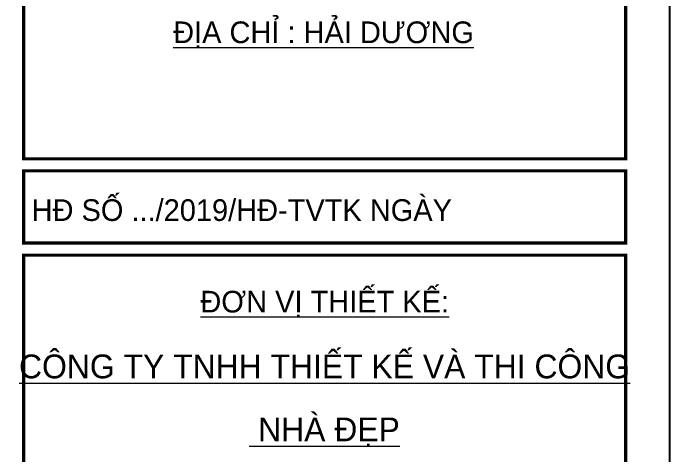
# Model space of a CAD drawing. Extents: x -1855204 to -1466800, y -1308584 to -996495.
# Drawn here: x -1666243 to -1660835, y -1066626 to -1062987 of the extents above; entities that cross this region are included whole.
import ezdxf
from ezdxf.enums import TextEntityAlignment as Align

# ---------------------------------------------------------------- set-up
doc = ezdxf.new("R2010")
doc.units = 0
doc.header["$LTSCALE"] = 150
for name, color, linetype, lineweight in [('05.Text', 253, 'Continuous', 18), ('11.Khung bo', 32, 'Continuous', 50), ('12.Khung', 36, 'Continuous', 25)]:
    doc.layers.add(name, color=color, linetype=linetype, lineweight=lineweight)
doc.styles.add('VnAvantH', font='')
doc.styles.get('VnAvantH').set_extended_font_data('.VnAvantH')

# ---------------------------------------------------------------- blocks, each defined once
blk = doc.blocks.new('100')
at = {"layer": '11.Khung bo', "const_width": 26.7}
for points in [[(1896212.6, -924140), (1901212.6, -924140), (1901212.6, -920240), (1896212.6, -920240)], [(1896212.6, -924840), (1901212.6, -924840), (1901212.6, -924240), (1896212.6, -924240)], [(1896212.6, -930771.1), (1901212.6, -930771.1), (1901212.6, -924940), (1896212.6, -924940)]]:
    blk.add_lwpolyline(points, close=True, dxfattribs=at)
at = {"layer": '12.Khung', "color": 1}
blk.add_lwpolyline([(1901579.2, -945939.8), (1901579.2, -916240.1), (1859579.6, -916240.1), (1859579.6, -945939.8)], close=True, dxfattribs=at)
at = {"layer": '05.Text', "style": 'VnAvantH'}
for s, height, p in [('%%U®Þa chØ : H¶I D¦¥NG', 179.998, (1898702.9, -923178.4)), ('%%U®¬n vÞ thiÕt kÕ:', 179.998, (1898712.6, -925416.4)), ('%%Uc«ng ty tnhh thiÕt kÕ vµ thi c«ng', 197.998, (1898711.5, -925963.6)), ('%%U nhµ ®Ñp', 197.998, (1898711.5, -926487.1))]:
    blk.add_text(s, height=height, dxfattribs=at).set_placement(p, align=Align.CENTER)
blk.add_text('H§ sè .../2019/H§-TVTK ngµy ', height=179.998, dxfattribs=at).set_placement((1898057.4, -924540), align=Align.MIDDLE)

msp = doc.modelspace()

# ---------------------------------------------------------------- block references
at = {"layer": '05.Text', "xscale": 0.991454545641318, "yscale": 0.991454545641318, "zscale": 0.9914545456793755}
msp.add_blockref('100', (-3546164.4, -147944.3), dxfattribs=at)

doc.saveas('drawing.dxf')
